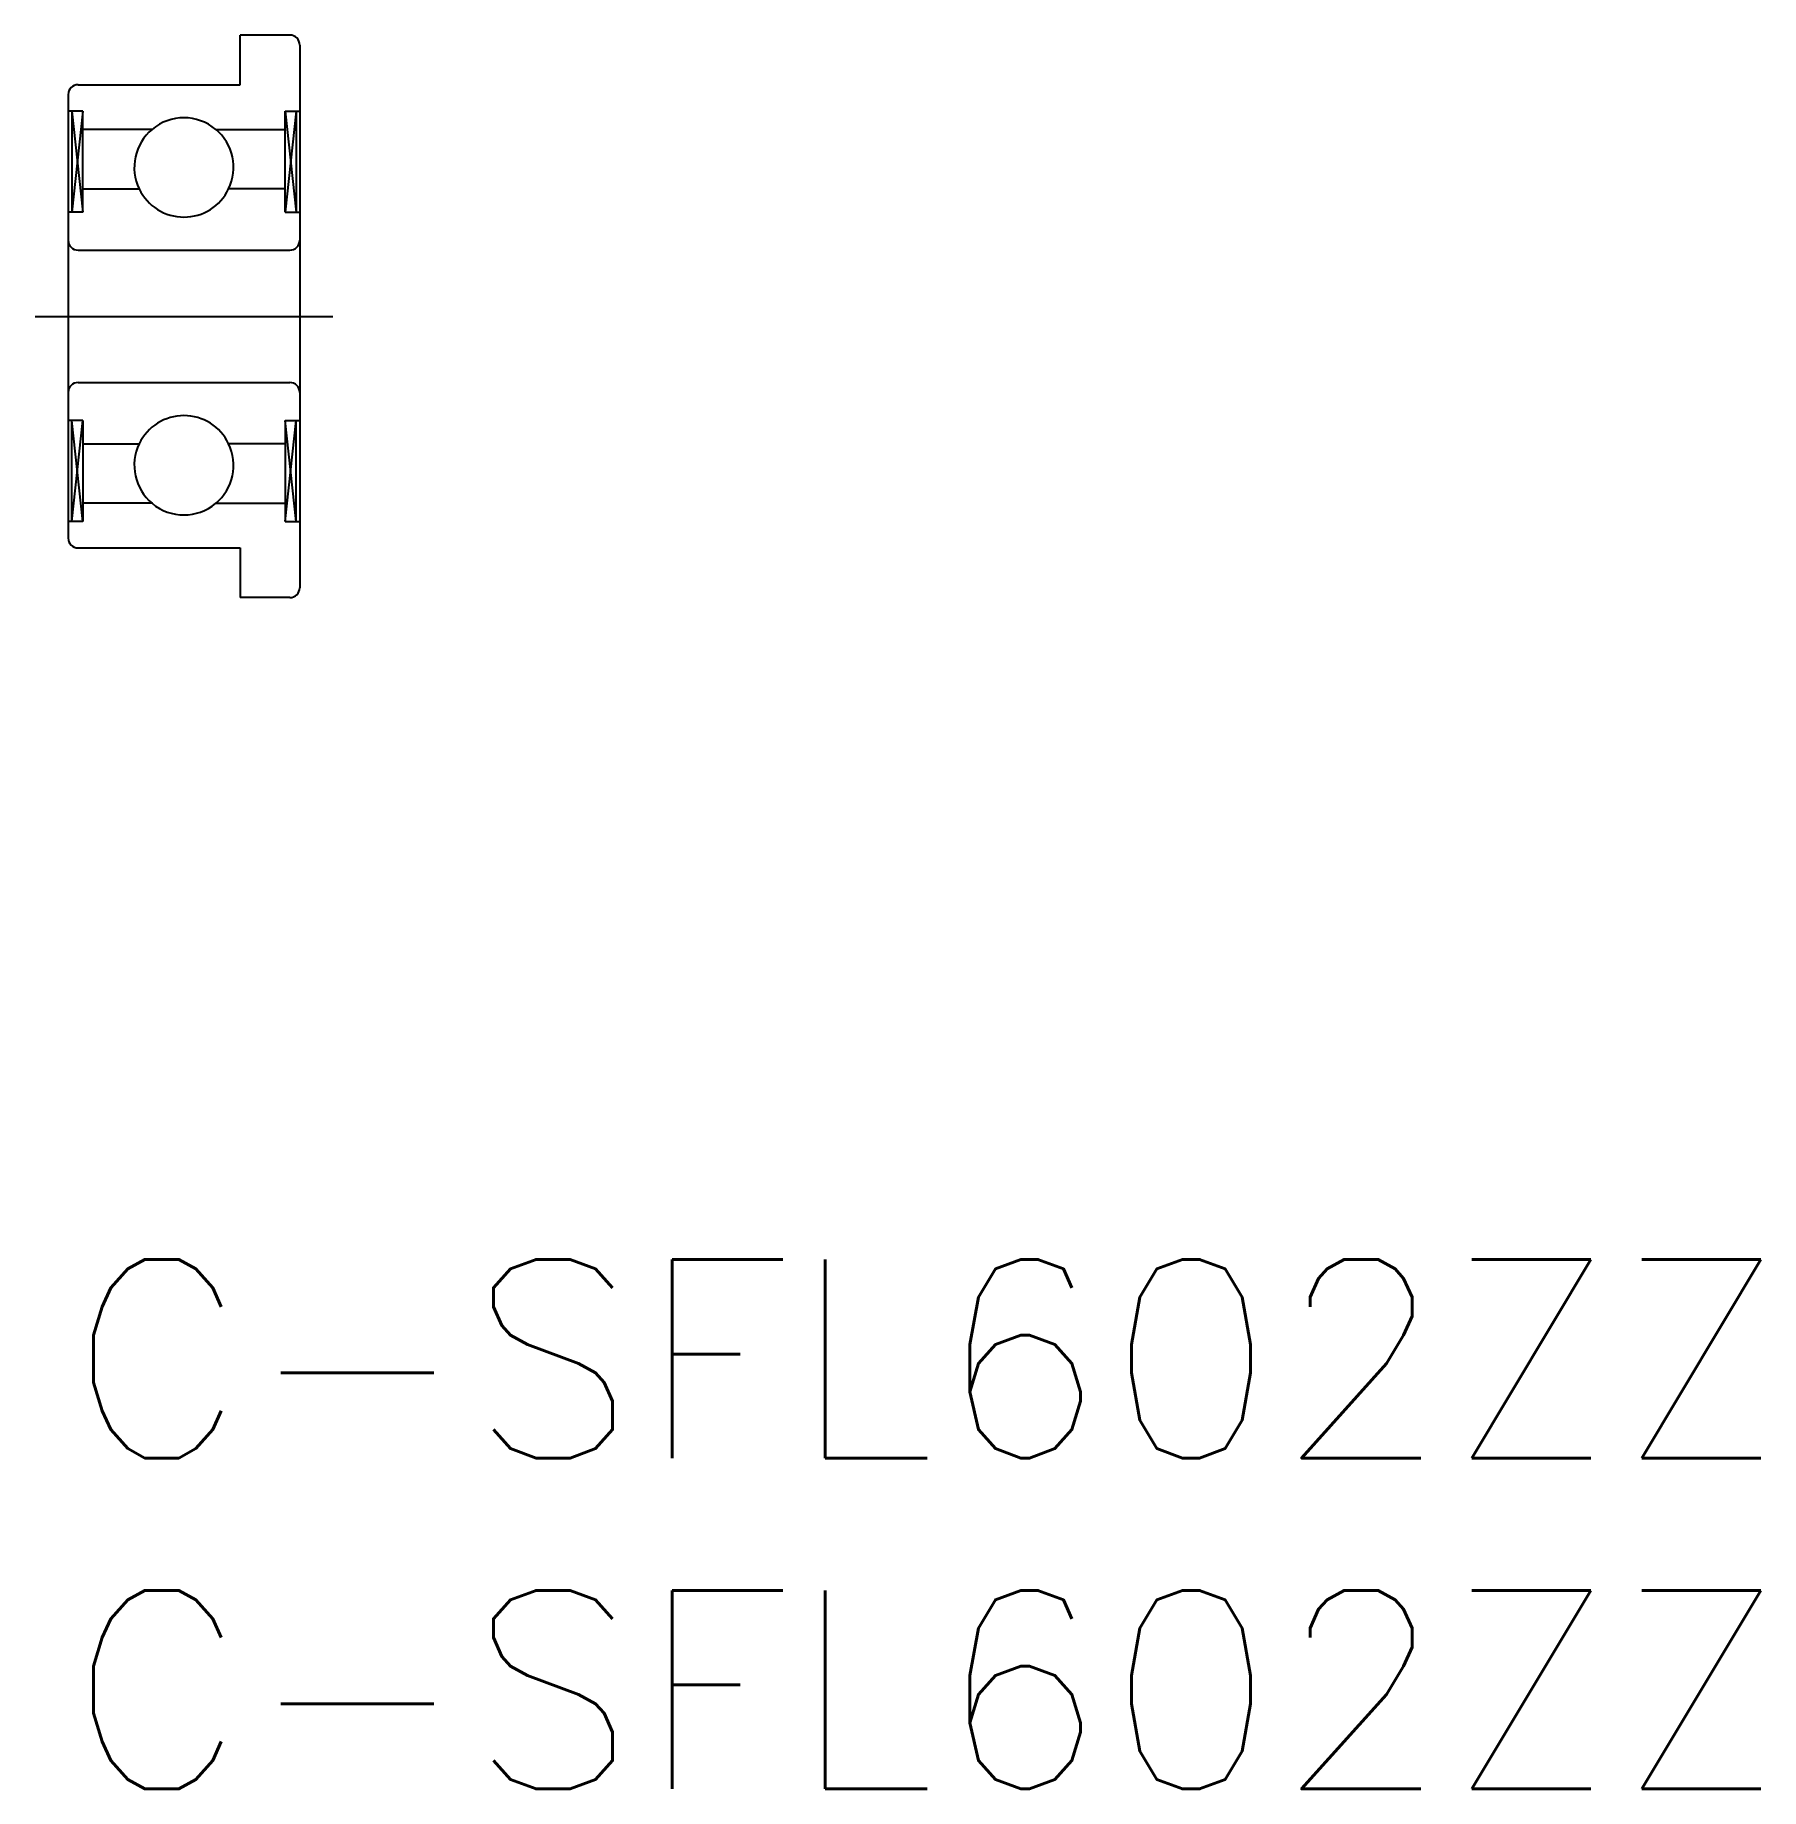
# Model space of a CAD drawing. Extents: x -0.5 to 25.6, y -8 to 18.5.
import ezdxf

# ---------------------------------------------------------------- set-up
doc = ezdxf.new("R2010")
doc.units = 0
doc.header["$LTSCALE"] = 0.5
doc.linetypes.add('CENTER', pattern=[50.8, 31.75, -6.35, 6.35, -6.35])
for name, color, linetype in [('MSM_CENTER', 1, 'CENTER'), ('MSM_CONTINUOUS', 7, 'CONTINUOUS'), ('MSM_NARROW', 5, 'CONTINUOUS'), ('MSM_PART_NUMBER', 7, 'CONTINUOUS')]:
    doc.layers.add(name, color=color, linetype=linetype)
doc.styles.get("Standard").update_dxf_attribs({"font": 'txt.shx', "height": 1, "bigfont": 'bigfont.shx'})

# ---------------------------------------------------------------- blocks, each defined once
blk = doc.blocks.new('*U8')
at = {"layer": 'MSM_PART_NUMBER'}
blk.add_text('C-SFL602ZZ', height=3, dxfattribs=at).set_placement((0, -3))
blk = doc.blocks.new('*U9')
at = {"layer": 'MSM_PART_NUMBER'}
blk.add_text('C-SFL602ZZ', height=3, dxfattribs=at).set_placement((0, -8))

msp = doc.modelspace()

# ---------------------------------------------------------------- linework, layer by layer
at = {"layer": 'MSM_CENTER'}
msp.add_line((-0.5, 14.25), (4, 14.25), dxfattribs=at)
at = {"layer": 'MSM_CONTINUOUS'}
for p, q in [((3.35, 18.5), (2.6, 18.5)), ((2.6, 17.75), (2.6, 18.5)), ((3.5, 18.35), (3.5, 10.15)), ((0, 17.6), (0, 10.9)), ((0.15, 17.75), (2.6, 17.75)), ((0.22, 17.35), (0, 17.35)), ((0.055, 17.35), (0.055, 15.825)), ((0.22, 15.825), (0.22, 17.35)), ((3.28, 17.35), (3.5, 17.35)), ((3.28, 15.825), (3.28, 17.35)), ((3.445, 17.35), (3.445, 15.825)), ((1.268, 17.075), (0.22, 17.075)), ((2.232, 17.075), (3.28, 17.075)), ((0.22, 16.175), (1.074, 16.175)), ((3.28, 16.175), (2.426, 16.175)), ((0.22, 15.825), (0, 15.825)), ((3.28, 15.825), (3.5, 15.825)), ((0.15, 15.25), (3.35, 15.25)), ((0.15, 13.25), (3.35, 13.25)), ((0.22, 12.675), (0, 12.675)), ((0.055, 11.15), (0.055, 12.675)), ((0.22, 12.675), (0.22, 11.15)), ((3.28, 12.675), (3.5, 12.675)), ((3.28, 12.675), (3.28, 11.15)), ((3.445, 11.15), (3.445, 12.675)), ((0.22, 12.325), (1.074, 12.325)), ((3.28, 12.325), (2.426, 12.325)), ((1.268, 11.425), (0.22, 11.425)), ((2.232, 11.425), (3.28, 11.425)), ((0.22, 11.15), (0, 11.15)), ((3.28, 11.15), (3.5, 11.15)), ((0.15, 10.75), (2.6, 10.75)), ((2.6, 10.75), (2.6, 10)), ((3.35, 10), (2.6, 10))]:
    msp.add_line(p, q, dxfattribs=at)
for centre, radius, start, end in [((3.35, 18.35), 0.15, 0, 90), ((0.15, 17.6), 0.15, 90, 180), ((1.75, 16.5), 0.75, 50.0555, 129.9445), ((1.75, 16.5), 0.75, 129.9445, 205.6793), ((1.75, 16.5), 0.75, 334.3207, 50.0555), ((1.75, 16.5), 0.75, 205.6793, 334.3207), ((0.15, 15.4), 0.15, 180, 270), ((3.35, 15.4), 0.15, 270, 0), ((0.15, 13.1), 0.15, 90, 180), ((3.35, 13.1), 0.15, 0, 90), ((1.75, 12), 0.75, 25.6793, 154.3207), ((1.75, 12), 0.75, 154.3207, 230.0555), ((1.75, 12), 0.75, 309.9445, 25.6793), ((1.75, 12), 0.75, 230.0555, 309.9445), ((0.15, 10.9), 0.15, 180, 270), ((3.35, 10.15), 0.15, 270, 0)]:
    msp.add_arc(centre, radius, start, end, dxfattribs=at)
at = {"layer": 'MSM_NARROW'}
for p, q in [((0.22, 17.35), (0.055, 15.825)), ((0.055, 17.35), (0.22, 15.825)), ((3.28, 17.35), (3.445, 15.825)), ((3.445, 17.35), (3.28, 15.825)), ((0.22, 11.15), (0.055, 12.675)), ((0.055, 11.15), (0.22, 12.675)), ((3.28, 11.15), (3.445, 12.675)), ((3.445, 11.15), (3.28, 12.675))]:
    msp.add_line(p, q, dxfattribs=at)

# ---------------------------------------------------------------- block references
at = {"layer": 'MSM_CONTINUOUS'}
for name in ['*U8', '*U9']:
    msp.add_blockref(name, (0, 0), dxfattribs=at)

doc.saveas('drawing.dxf')
